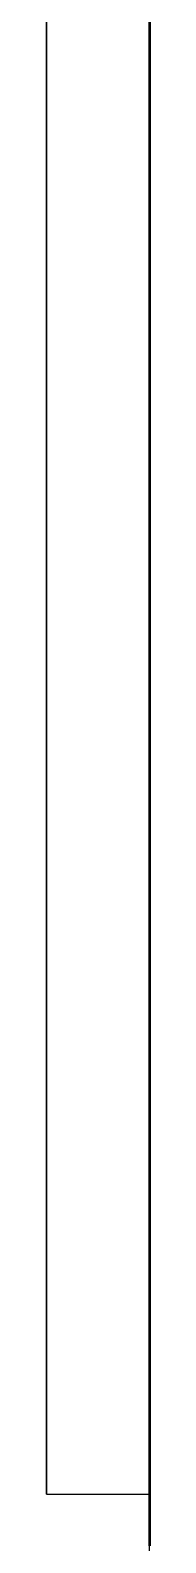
# Model space of a CAD drawing. Header units: millimetres. Extents: x 0 to 594, y 0 to 420.
# Drawn here: x 126.5 to 127, y 192.76 to 200.1 of the extents above; entities that cross this region are included whole.
import ezdxf

# ---------------------------------------------------------------- set-up
doc = ezdxf.new("R2010")
doc.units = ezdxf.units.MM
doc.linetypes.add('ISO02-TRAZOS', pattern=[3.75, 3, -0.75])
doc.layers.add('01-VISIBLE', color=7, linetype='CONTINUOUS', lineweight=50)
doc.layers.add('02-OCULTA', color=4, linetype='ISO02-TRAZOS', lineweight=25)

msp = doc.modelspace()

# ---------------------------------------------------------------- linework, layer by layer
at = {"layer": '01-VISIBLE'}
msp.add_lwpolyline([(127, 200.15), (127, 200.1), (127, 200.05), (127, 200), (127, 199.95), (127, 199.9), (127, 199.85), (127, 199.8), (127, 199.75), (127, 199.7), (127, 199.65), (127, 199.6), (127, 199.55), (127, 199.5), (127, 199.45), (127, 199.4), (127, 199.35), (127, 199.3), (127, 199.25), (127, 199.2), (127, 199.15), (127, 199.1), (127, 199.05), (127, 199), (127, 198.95), (127, 198.9), (127, 198.85), (127, 198.8), (127, 198.75), (127, 198.7), (127, 198.65), (127, 198.6), (127, 198.55), (127, 198.5), (127, 198.45), (127, 198.4), (127, 198.35), (127, 198.3), (127, 198.25), (127, 198.2), (127, 198.15), (127, 198.1), (127, 198.05), (127, 198), (127, 197.95), (127, 197.9), (127, 197.85), (127, 197.8), (127, 197.75), (127, 197.7), (127, 197.65), (127, 197.6), (127, 197.55), (127, 197.5), (127, 197.45), (127, 197.4), (127, 197.35), (127, 197.3), (127, 197.25), (127, 197.2), (127, 197.15), (127, 197.1), (127, 197.05), (127, 197), (127, 196.95), (127, 196.9), (127, 196.85), (127, 196.8), (127, 196.75), (127, 196.7), (127, 196.65), (127, 196.6), (127, 196.55), (127, 196.5), (127, 196.45), (127, 196.4), (127, 196.35), (127, 196.3), (127, 196.25), (127, 196.2), (127, 196.15), (127, 196.1), (127, 196.05), (127, 196), (127, 195.95), (127, 195.9), (127, 195.85), (127, 195.8), (127, 195.75), (127, 195.7), (127, 195.65), (127, 195.6), (127, 195.55), (127, 195.5), (127, 195.45), (127, 195.4), (127, 195.35), (127, 195.3), (127, 195.25), (127, 195.2), (127, 195.15), (127, 195.1), (127, 195.05), (127, 195), (127, 194.95), (127, 194.9), (127, 194.85), (127, 194.8), (127, 194.75), (127, 194.7), (127, 194.65), (127, 194.6), (127, 194.55), (127, 194.5), (127, 194.45), (127, 194.4), (127, 194.35), (127, 194.3), (127, 194.25), (127, 194.2), (127, 194.15), (127, 194.1), (127, 194.05), (127, 194), (127, 193.95), (127, 193.9), (127, 193.85), (127, 193.8), (127, 193.75), (127, 193.7), (127, 193.65), (127, 193.6), (127, 193.55), (127, 193.5), (127, 193.45), (127, 193.4), (127, 193.35), (127, 193.3), (127, 193.25), (127, 193.2), (127, 193.15), (127, 193.1), (127, 193.05), (127, 193), (127, 192.95), (127, 192.9), (127, 192.85), (127, 192.8), (127, 192.75)], dxfattribs=at)
at = {"layer": '02-OCULTA'}
msp.add_line((126.5, 193), (127, 193), dxfattribs=at)
for points in [[(126.5, 200.15), (126.5, 200.1), (126.5, 200.05), (126.5, 200), (126.5, 199.95), (126.5, 199.9), (126.5, 199.85), (126.5, 199.8), (126.5, 199.75), (126.5, 199.7), (126.5, 199.65), (126.5, 199.6), (126.5, 199.55), (126.5, 199.5), (126.5, 199.45), (126.5, 199.4), (126.5, 199.35), (126.5, 199.3), (126.5, 199.25), (126.5, 199.2), (126.5, 199.15), (126.5, 199.1), (126.5, 199.05), (126.5, 199), (126.5, 198.95), (126.5, 198.9), (126.5, 198.85), (126.5, 198.8), (126.5, 198.75), (126.5, 198.7), (126.5, 198.65), (126.5, 198.6), (126.5, 198.55), (126.5, 198.5), (126.5, 198.45), (126.5, 198.4), (126.5, 198.35), (126.5, 198.3), (126.5, 198.25), (126.5, 198.2), (126.5, 198.15), (126.5, 198.1), (126.5, 198.05), (126.5, 198), (126.5, 197.95), (126.5, 197.9), (126.5, 197.85), (126.5, 197.8), (126.5, 197.75), (126.5, 197.7), (126.5, 197.65), (126.5, 197.6), (126.5, 197.55), (126.5, 197.5), (126.5, 197.45), (126.5, 197.4), (126.5, 197.35), (126.5, 197.3), (126.5, 197.25), (126.5, 197.2), (126.5, 197.15), (126.5, 197.1), (126.5, 197.05), (126.5, 197), (126.5, 196.95), (126.5, 196.9), (126.5, 196.85), (126.5, 196.8), (126.5, 196.75), (126.5, 196.7), (126.5, 196.65), (126.5, 196.6), (126.5, 196.55), (126.5, 196.5), (126.5, 196.45), (126.5, 196.4), (126.5, 196.35), (126.5, 196.3), (126.5, 196.25), (126.5, 196.2), (126.5, 196.15), (126.5, 196.1), (126.5, 196.05), (126.5, 196), (126.5, 195.95), (126.5, 195.9), (126.5, 195.85), (126.5, 195.8), (126.5, 195.75), (126.5, 195.7), (126.5, 195.65), (126.5, 195.6), (126.5, 195.55), (126.5, 195.5), (126.5, 195.45), (126.5, 195.4), (126.5, 195.35), (126.5, 195.3), (126.5, 195.25), (126.5, 195.2), (126.5, 195.15), (126.5, 195.1), (126.5, 195.05), (126.5, 195), (126.5, 194.95), (126.5, 194.9), (126.5, 194.85), (126.5, 194.8), (126.5, 194.75), (126.5, 194.7), (126.5, 194.65), (126.5, 194.6), (126.5, 194.55), (126.5, 194.5), (126.5, 194.45), (126.5, 194.4), (126.5, 194.35), (126.5, 194.3), (126.5, 194.25), (126.5, 194.2), (126.5, 194.15), (126.5, 194.1), (126.5, 194.05), (126.5, 194), (126.5, 193.95), (126.5, 193.9), (126.5, 193.85), (126.5, 193.8), (126.5, 193.75), (126.5, 193.7), (126.5, 193.65), (126.5, 193.6), (126.5, 193.55), (126.5, 193.5), (126.5, 193.45), (126.5, 193.4), (126.5, 193.35), (126.5, 193.3), (126.5, 193.25), (126.5, 193.2), (126.5, 193.15), (126.5, 193.1), (126.5, 193.05), (126.5, 193)], [(126.5, 193), (126.5, 193.055), (126.5, 193.11), (126.5, 193.165), (126.5, 193.22), (126.5, 193.275), (126.5, 193.33), (126.5, 193.385), (126.5, 193.44), (126.5, 193.495), (126.5, 193.55), (126.5, 193.605), (126.5, 193.66), (126.5, 193.715), (126.5, 193.77), (126.5, 193.825), (126.5, 193.88), (126.5, 193.935), (126.5, 193.99), (126.5, 194.045), (126.5, 194.1), (126.5, 194.155), (126.5, 194.21), (126.5, 194.265), (126.5, 194.32), (126.5, 194.375), (126.5, 194.43), (126.5, 194.485), (126.5, 194.54), (126.5, 194.595), (126.5, 194.65), (126.5, 194.705), (126.5, 194.76), (126.5, 194.815), (126.5, 194.87), (126.5, 194.925), (126.5, 194.98), (126.5, 195.035), (126.5, 195.09), (126.5, 195.145), (126.5, 195.2), (126.5, 195.255), (126.5, 195.31), (126.5, 195.365), (126.5, 195.42), (126.5, 195.475), (126.5, 195.53), (126.5, 195.585), (126.5, 195.64), (126.5, 195.695), (126.5, 195.75), (126.5, 195.805), (126.5, 195.86), (126.5, 195.915), (126.5, 195.97), (126.5, 196.025), (126.5, 196.08), (126.5, 196.135), (126.5, 196.19), (126.5, 196.245), (126.5, 196.3), (126.5, 196.355), (126.5, 196.41), (126.5, 196.465), (126.5, 196.52), (126.5, 196.575), (126.5, 196.63), (126.5, 196.685), (126.5, 196.74), (126.5, 196.795), (126.5, 196.85), (126.5, 196.905), (126.5, 196.96), (126.5, 197.015), (126.5, 197.07), (126.5, 197.125), (126.5, 197.18), (126.5, 197.235), (126.5, 197.29), (126.5, 197.345), (126.5, 197.4), (126.5, 197.455), (126.5, 197.51), (126.5, 197.565), (126.5, 197.62), (126.5, 197.675), (126.5, 197.73), (126.5, 197.785), (126.5, 197.84), (126.5, 197.895), (126.5, 197.95), (126.5, 198.005), (126.5, 198.06), (126.5, 198.115), (126.5, 198.17), (126.5, 198.225), (126.5, 198.28), (126.5, 198.335), (126.5, 198.39), (126.5, 198.445), (126.5, 198.5), (126.5, 198.555), (126.5, 198.61), (126.5, 198.665), (126.5, 198.72), (126.5, 198.775), (126.5, 198.83), (126.5, 198.885), (126.5, 198.94), (126.5, 198.995), (126.5, 199.05), (126.5, 199.105), (126.5, 199.16), (126.5, 199.215), (126.5, 199.27), (126.5, 199.325), (126.5, 199.38), (126.5, 199.435), (126.5, 199.49), (126.5, 199.545), (126.5, 199.6), (126.5, 199.655), (126.5, 199.71), (126.5, 199.765), (126.5, 199.82), (126.5, 199.875), (126.5, 199.93), (126.5, 199.985), (126.5, 200.04), (126.5, 200.095), (126.5, 200.15)], [(127, 192.7), (127, 192.8), (127, 192.9), (127, 193), (127, 193.1), (127, 193.2), (127, 193.3), (127, 193.4), (127, 193.5), (127, 193.6), (127, 193.7), (127, 193.8), (127, 193.9), (127, 194), (127, 194.1), (127, 194.2), (127, 194.3), (127, 194.4), (127, 194.5), (127, 194.6), (127, 194.7), (127, 194.8), (127, 194.9), (127, 195), (127, 195.1), (127, 195.2), (127, 195.3), (127, 195.4), (127, 195.5), (127, 195.6), (127, 195.7), (127, 195.8), (127, 195.9), (127, 196), (127, 196.1), (127, 196.2), (127, 196.3), (127, 196.4), (127, 196.5), (127, 196.6), (127, 196.7), (127, 196.8), (127, 196.9), (127, 197), (127, 197.1), (127, 197.2), (127, 197.3), (127, 197.4), (127, 197.5), (127, 197.6), (127, 197.7), (127, 197.8), (127, 197.9), (127, 198), (127, 198.1), (127, 198.2), (127, 198.3), (127, 198.4), (127, 198.5), (127, 198.6), (127, 198.7), (127, 198.8), (127, 198.9), (127, 199), (127, 199.1), (127, 199.2), (127, 199.3), (127, 199.4), (127, 199.5), (127, 199.6), (127, 199.7), (127, 199.8), (127, 199.9), (127, 200), (127, 200.1), (127, 200.2)], [(127, 200.15), (127, 200.1), (127, 200.05), (127, 200), (127, 199.95), (127, 199.9), (127, 199.85), (127, 199.8), (127, 199.75), (127, 199.7), (127, 199.65), (127, 199.6), (127, 199.55), (127, 199.5), (127, 199.45), (127, 199.4), (127, 199.35), (127, 199.3), (127, 199.25), (127, 199.2), (127, 199.15), (127, 199.1), (127, 199.05), (127, 199), (127, 198.95), (127, 198.9), (127, 198.85), (127, 198.8), (127, 198.75), (127, 198.7), (127, 198.65), (127, 198.6), (127, 198.55), (127, 198.5), (127, 198.45), (127, 198.4), (127, 198.35), (127, 198.3), (127, 198.25), (127, 198.2), (127, 198.15), (127, 198.1), (127, 198.05), (127, 198), (127, 197.95), (127, 197.9), (127, 197.85), (127, 197.8), (127, 197.75), (127, 197.7), (127, 197.65), (127, 197.6), (127, 197.55), (127, 197.5), (127, 197.45), (127, 197.4), (127, 197.35), (127, 197.3), (127, 197.25), (127, 197.2), (127, 197.15), (127, 197.1), (127, 197.05), (127, 197), (127, 196.95), (127, 196.9), (127, 196.85), (127, 196.8), (127, 196.75), (127, 196.7), (127, 196.65), (127, 196.6), (127, 196.55), (127, 196.5), (127, 196.45), (127, 196.4), (127, 196.35), (127, 196.3), (127, 196.25), (127, 196.2), (127, 196.15), (127, 196.1), (127, 196.05), (127, 196), (127, 195.95), (127, 195.9), (127, 195.85), (127, 195.8), (127, 195.75), (127, 195.7), (127, 195.65), (127, 195.6), (127, 195.55), (127, 195.5), (127, 195.45), (127, 195.4), (127, 195.35), (127, 195.3), (127, 195.25), (127, 195.2), (127, 195.15), (127, 195.1), (127, 195.05), (127, 195), (127, 194.95), (127, 194.9), (127, 194.85), (127, 194.8), (127, 194.75), (127, 194.7), (127, 194.65), (127, 194.6), (127, 194.55), (127, 194.5), (127, 194.45), (127, 194.4), (127, 194.35), (127, 194.3), (127, 194.25), (127, 194.2), (127, 194.15), (127, 194.1), (127, 194.05), (127, 194), (127, 193.95), (127, 193.9), (127, 193.85), (127, 193.8), (127, 193.75), (127, 193.7), (127, 193.65), (127, 193.6), (127, 193.55), (127, 193.5), (127, 193.45), (127, 193.4), (127, 193.35), (127, 193.3), (127, 193.25), (127, 193.2), (127, 193.15), (127, 193.1), (127, 193.05), (127, 193)], [(127, 193), (127, 193.055), (127, 193.11), (127, 193.165), (127, 193.22), (127, 193.275), (127, 193.33), (127, 193.385), (127, 193.44), (127, 193.495), (127, 193.55), (127, 193.605), (127, 193.66), (127, 193.715), (127, 193.77), (127, 193.825), (127, 193.88), (127, 193.935), (127, 193.99), (127, 194.045), (127, 194.1), (127, 194.155), (127, 194.21), (127, 194.265), (127, 194.32), (127, 194.375), (127, 194.43), (127, 194.485), (127, 194.54), (127, 194.595), (127, 194.65), (127, 194.705), (127, 194.76), (127, 194.815), (127, 194.87), (127, 194.925), (127, 194.98), (127, 195.035), (127, 195.09), (127, 195.145), (127, 195.2), (127, 195.255), (127, 195.31), (127, 195.365), (127, 195.42), (127, 195.475), (127, 195.53), (127, 195.585), (127, 195.64), (127, 195.695), (127, 195.75), (127, 195.805), (127, 195.86), (127, 195.915), (127, 195.97), (127, 196.025), (127, 196.08), (127, 196.135), (127, 196.19), (127, 196.245), (127, 196.3), (127, 196.355), (127, 196.41), (127, 196.465), (127, 196.52), (127, 196.575), (127, 196.63), (127, 196.685), (127, 196.74), (127, 196.795), (127, 196.85), (127, 196.905), (127, 196.96), (127, 197.015), (127, 197.07), (127, 197.125), (127, 197.18), (127, 197.235), (127, 197.29), (127, 197.345), (127, 197.4), (127, 197.455), (127, 197.51), (127, 197.565), (127, 197.62), (127, 197.675), (127, 197.73), (127, 197.785), (127, 197.84), (127, 197.895), (127, 197.95), (127, 198.005), (127, 198.06), (127, 198.115), (127, 198.17), (127, 198.225), (127, 198.28), (127, 198.335), (127, 198.39), (127, 198.445), (127, 198.5), (127, 198.555), (127, 198.61), (127, 198.665), (127, 198.72), (127, 198.775), (127, 198.83), (127, 198.885), (127, 198.94), (127, 198.995), (127, 199.05), (127, 199.105), (127, 199.16), (127, 199.215), (127, 199.27), (127, 199.325), (127, 199.38), (127, 199.435), (127, 199.49), (127, 199.545), (127, 199.6), (127, 199.655), (127, 199.71), (127, 199.765), (127, 199.82), (127, 199.875), (127, 199.93), (127, 199.985), (127, 200.04), (127, 200.095), (127, 200.15)]]:
    msp.add_lwpolyline(points, dxfattribs=at)

doc.saveas('drawing.dxf')
